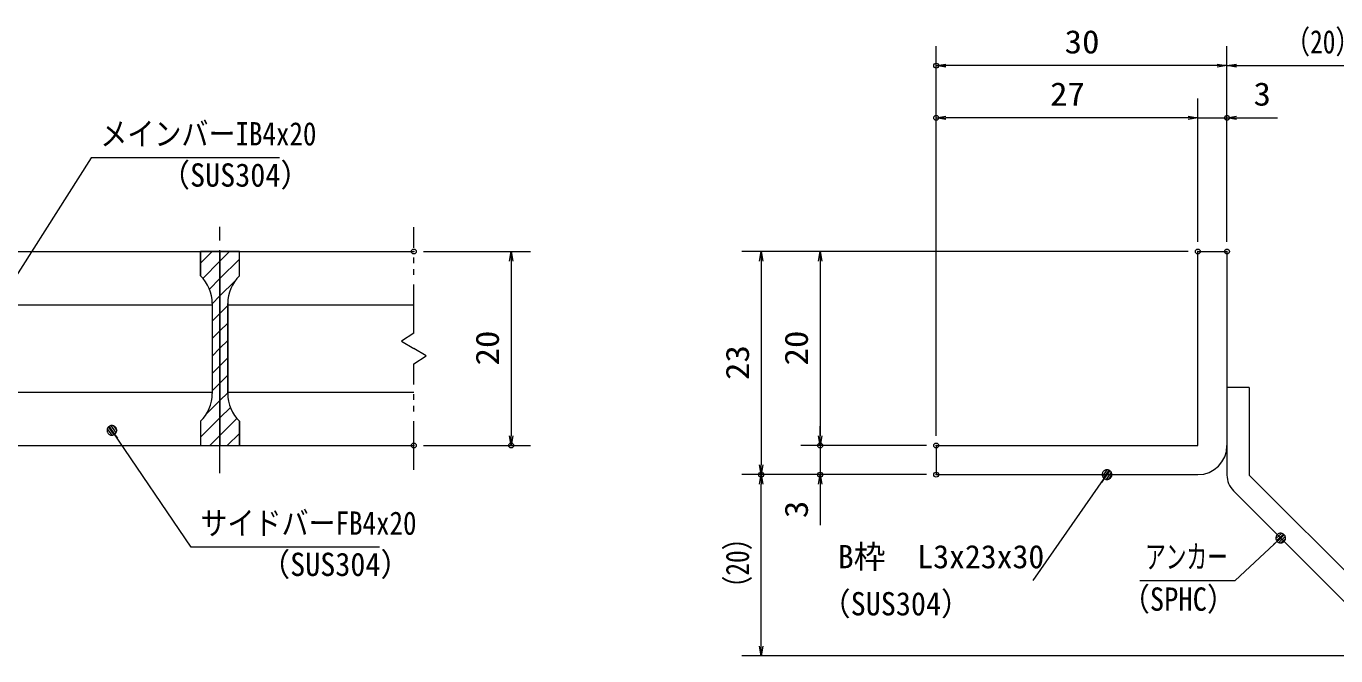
# Model space of a CAD drawing. Units: millimetres, scale not verified, with parts at other scales. Extents: x -1050 to 1050, y -742 to 742.
# Drawn here: x -345 to 330, y -472 to -148 of the extents above; entities that cross this region are included whole.
import ezdxf
from ezdxf.enums import TextEntityAlignment as Align

# ---------------------------------------------------------------- set-up
doc = ezdxf.new("R2010")
doc.units = ezdxf.units.MM
doc.header["$LTSCALE"] = 5
doc.header["$PDMODE"] = 32
doc.header["$PDSIZE"] = 2.5
doc.linetypes.add('CHAIN1', pattern=[8, 5, -1, 1, -1])
doc.linetypes.add('DOUBLE_CHAIN1', pattern=[8.8, 5, -1, 0.6, -0.6, 0.6, -1])
for name, color, linetype, lineweight in [('0-1_寸法注釈', 2, 'Continuous', 9), ('0-2_0', 2, 'Continuous', 9), ('0-3_DEFPOINTS', 134, 'Continuous', 9), ('0-4_アンカー', 7, 'Continuous', 9), ('0-5_枠', 7, 'Continuous', 9), ('0-6_想像線', 134, 'DOUBLE_CHAIN1', 9), ('0-7_ハッチング', 4, 'Continuous', 9), ('0-8_蓋', 5, 'Continuous', 9), ('0-9_中心線', 6, 'CHAIN1', 9)]:
    doc.layers.add(name, color=color, linetype=linetype, lineweight=lineweight)
doc.styles.add('ＭＳ ゴシック', font='')
doc.styles.get('ＭＳ ゴシック').set_extended_font_data('MS Gothic')

# ---------------------------------------------------------------- blocks, each defined once
blk = doc.blocks.new('_OPEN')
at = {"layer": '0-2_0'}
blk.add_line((0, 0), (-5, 0), dxfattribs=at)
blk.add_lwpolyline([(-5, 0.833), (0, 0), (-5, -0.833)], dxfattribs=at)
blk = doc.blocks.new('A$C6EB770D1')
at = {"layer": '0-4_アンカー'}
for p, q in [((130.257, 96.52), (45.237, 11.5)), ((138.388, 88.388), (130.257, 96.52)), ((138.388, 88.388), (53.368, 3.368)), ((0, 11.5), (45.237, 11.5)), ((0, 11.5), (0, 0)), ((0, 0), (45.237, 0))]:
    blk.add_line(p, q, dxfattribs=at)
blk.add_arc((45.237, 11.5), 11.5, 270, 315, dxfattribs=at)
blk = doc.blocks.new('_Dot')
at = {"layer": '0-2_0'}
for p, q in [((-2.5, 0), (-5, 0)), ((2.445, 0.5), (-2.445, 0.5)), ((1.997, 1.5), (-1.997, 1.5)), ((2.289, -0.995), (-2.289, -0.995)), ((1.499, -1.995), (-1.499, -1.995))]:
    blk.add_line(p, q, dxfattribs=at)
for points in [[(2.5, 0), (2.48, 0.313), (2.421, 0.622), (2.324, 0.92), (2.191, 1.204), (2.023, 1.469), (1.822, 1.711), (1.594, 1.926), (1.34, 2.111), (1.064, 2.262), (0.773, 2.378), (0.468, 2.456), (0.157, 2.495), (-0.157, 2.495), (-0.468, 2.456), (-0.773, 2.378), (-1.064, 2.262), (-1.34, 2.111), (-1.594, 1.926), (-1.822, 1.711), (-2.023, 1.469), (-2.191, 1.204), (-2.324, 0.92), (-2.421, 0.622), (-2.48, 0.313), (-2.5, 0), (0, 0)], [(-2.5, 0), (-2.48, -0.313), (-2.421, -0.622), (-2.324, -0.92), (-2.191, -1.204), (-2.023, -1.469), (-1.822, -1.711), (-1.594, -1.926), (-1.34, -2.111), (-1.064, -2.262), (-0.773, -2.378), (-0.468, -2.456), (-0.157, -2.495), (0.157, -2.495), (0.468, -2.456), (0.773, -2.378), (1.064, -2.262), (1.34, -2.111), (1.594, -1.926), (1.822, -1.711), (2.023, -1.469), (2.191, -1.204), (2.324, -0.92), (2.421, -0.622), (2.48, -0.313), (2.5, 0), (0, 0)]]:
    blk.add_lwpolyline(points, close=True, dxfattribs=at)

msp = doc.modelspace()

# ---------------------------------------------------------------- linework, layer by layer
at = {"layer": '0-1_寸法注釈'}
for p, q in [((123.93, -358.808), (123.93, -157.974)), ((273.93, -258.808), (273.93, -157.974)), ((273.93, -258.808), (273.93, -157.974)), ((268.93, -167.974), (128.93, -167.974)), ((278.93, -167.974), (365.45, -167.974)), ((123.93, -358.808), (123.93, -184.9)), ((258.93, -258.808), (258.93, -184.9)), ((258.93, -258.808), (258.93, -184.9)), ((273.93, -258.808), (273.93, -184.9)), ((253.93, -194.9), (128.93, -194.9)), ((253.93, -194.9), (248.93, -194.9)), ((258.93, -194.9), (273.93, -194.9)), ((278.93, -194.9), (300.043, -194.9)), ((-140.45, -263.808), (-85.285, -263.808)), ((-95.285, -268.808), (-95.285, -358.808)), ((253.93, -263.808), (23.705, -263.808)), ((33.705, -268.808), (33.705, -373.808)), ((253.93, -263.808), (54.081, -263.808)), ((64.081, -268.808), (64.081, -358.808)), ((64.081, -358.808), (64.081, -353.808)), ((-140.45, -363.808), (-85.285, -363.808)), ((118.93, -363.808), (54.081, -363.808)), ((118.93, -363.808), (54.081, -363.808)), ((64.081, -363.808), (64.081, -378.808)), ((118.93, -378.808), (23.705, -378.808)), ((118.93, -378.808), (23.705, -378.808)), ((33.705, -467.197), (33.705, -383.808)), ((118.93, -378.808), (54.081, -378.808)), ((64.081, -383.808), (64.081, -404.922)), ((174.029, -433.398), (211.499, -379.629)), ((357.318, -472.197), (23.705, -472.197))]:
    msp.add_line(p, q, dxfattribs=at)
for points in [[(-214.764, -215.417), (-311.954, -215.417), (-365.465, -299.666)], [(-163.143, -416.117), (-260.333, -416.117), (-300.643, -356.797)], [(229.04, -433.428), (278.094, -433.428), (300.899, -412.189)]]:
    msp.add_lwpolyline(points, dxfattribs=at)
at = {"layer": '0-3_DEFPOINTS'}
for p in [(123.93, -167.974), (123.93, -194.9), (273.93, -194.9), (-145.45, -263.808), (258.93, -263.808), (273.93, -263.808), (273.93, -263.808), (-145.45, -363.808), (-95.285, -363.808), (64.081, -363.808), (123.93, -363.808), (33.705, -378.808), (64.081, -378.808), (123.93, -378.808)]:
    msp.add_point(p, dxfattribs=at)
at = {"layer": '0-5_枠'}
for p, q in [((258.93, -263.808), (273.93, -263.808)), ((258.93, -363.808), (258.93, -263.808)), ((273.93, -263.808), (273.93, -363.808)), ((123.93, -363.808), (258.93, -363.808)), ((123.93, -363.808), (123.93, -378.808)), ((123.93, -378.808), (258.93, -378.808))]:
    msp.add_line(p, q, dxfattribs=at)
msp.add_arc((258.93, -363.808), 15, 270, 0, dxfattribs=at)
at = {"layer": '0-6_想像線'}
for p, q in [((-145.45, -305.859), (-145.45, -251.308)), ((-145.45, -305.859), (-151.743, -310.072)), ((-151.743, -310.072), (-145.45, -313.808))]:
    msp.add_line(p, q, dxfattribs=at)
msp.add_lwpolyline([(-145.45, -376.308), (-145.45, -321.757), (-139.157, -317.545), (-145.45, -313.808)], dxfattribs=at)
at = {"layer": '0-7_ハッチング'}
for p, q in [((-255.45, -263.808), (-255.45, -276.308)), ((-255.45, -269.778), (-249.48, -263.808)), ((-249.45, -290.591), (-249.45, -337.025)), ((-249.45, -299.699), (-245.45, -295.699)), ((-245.45, -295.699), (-241.45, -291.699)), ((-241.45, -337.025), (-241.45, -290.591)), ((-245.45, -304.679), (-241.45, -300.679)), ((-249.45, -308.679), (-245.45, -304.679)), ((-245.45, -313.66), (-241.45, -309.66)), ((-249.45, -317.66), (-245.45, -313.66)), ((-249.45, -326.64), (-245.45, -322.64)), ((-245.45, -322.64), (-241.45, -318.64)), ((-245.45, -331.62), (-241.45, -327.62)), ((-249.45, -335.62), (-245.45, -331.62)), ((-241.717, -363.808), (-235.45, -357.541))]:
    msp.add_line(p, q, dxfattribs=at)
for points in [[(-255.45, -351.308), (-255.45, -363.808), (-245.45, -363.808), (-245.45, -263.808), (-255.45, -263.808)], [(-254.31, -277.619), (-245.45, -268.758), (-240.5, -263.808)], [(-250.925, -283.213), (-245.45, -277.738), (-235.45, -267.738)], [(-245.45, -263.808), (-245.45, -363.808), (-235.45, -363.808), (-235.45, -351.308)], [(-235.45, -276.308), (-235.45, -263.808), (-245.45, -263.808)], [(-249.45, -290.719), (-245.45, -286.719), (-237.698, -278.966)], [(-252.712, -347.862), (-245.45, -340.6), (-241.45, -336.6)], [(-255.45, -359.581), (-245.45, -349.581), (-240.063, -344.194)], [(-250.698, -363.808), (-245.45, -358.561), (-236.728, -349.839)]]:
    msp.add_lwpolyline(points, dxfattribs=at)
for centre, start, end in [((-269.45, -290.591), 0, 45.573), ((-221.45, -290.591), 134.427, 180), ((-269.45, -337.025), 314.427, 0), ((-221.45, -337.025), 180, 225.573)]:
    msp.add_arc(centre, 20, start, end, dxfattribs=at)
at = {"layer": '0-8_蓋'}
for p, q in [((-845.45, -263.808), (-145.45, -263.808)), ((-235.45, -263.808), (-255.45, -263.808)), ((-255.45, -276.308), (-255.45, -263.808)), ((-235.45, -276.308), (-235.45, -263.808)), ((-366.45, -291.308), (-249.45, -291.308)), ((-249.45, -290.591), (-249.45, -337.025)), ((-241.45, -290.591), (-241.45, -337.025)), ((-241.45, -291.308), (-145.45, -291.308)), ((-366.45, -336.308), (-249.45, -336.308)), ((-241.45, -336.308), (-145.45, -336.308)), ((-255.45, -351.308), (-255.45, -363.808)), ((-235.45, -351.308), (-235.45, -363.808)), ((-845.45, -363.808), (-145.45, -363.808)), ((-255.45, -363.808), (-235.45, -363.808))]:
    msp.add_line(p, q, dxfattribs=at)
for centre, start, end in [((-269.45, -290.591), 0, 45.573), ((-221.45, -290.591), 134.427, 180), ((-269.45, -337.025), 314.427, 0), ((-221.45, -337.025), 180, 225.573)]:
    msp.add_arc(centre, 20, start, end, dxfattribs=at)
at = {"layer": '0-9_中心線'}
msp.add_line((-245.45, -378.035), (-245.45, -251.106), dxfattribs=at)

# ---------------------------------------------------------------- block references
at = {"layer": '0-1_寸法注釈'}
for name, p, rotation in [('_OPEN', (123.93, -167.974), 180), ('_OPEN', (273.93, -167.974), 180), ('_OPEN', (123.93, -194.9), 180), ('_OPEN', (273.93, -194.9), 180), ('_OPEN', (-95.285, -263.808), 90), ('_OPEN', (33.705, -263.808), 90), ('_OPEN', (64.081, -263.808), 90), ('_Dot', (-301.215, -355.977), 124.85308), ('_OPEN', (-95.285, -363.808), 270), ('_OPEN', (64.081, -363.808), 270), ('_OPEN', (64.081, -363.808), 270), ('_OPEN', (33.705, -378.808), 270), ('_Dot', (212.071, -378.808), 55.12857), ('_OPEN', (33.705, -378.808), 90), ('_OPEN', (64.081, -378.808), 90), ('_Dot', (301.645, -411.523), 41.73927), ('_OPEN', (33.705, -472.197), 270)]:
    msp.add_blockref(name, p, dxfattribs=dict(at, rotation=rotation))
for p in [(273.93, -167.974), (258.93, -194.9), (258.93, -194.9)]:
    msp.add_blockref('_OPEN', p, dxfattribs=at)
at = {"layer": '0-4_アンカー', "rotation": 270}
msp.add_blockref('A$C6EB770D1', (273.93, -333.808), dxfattribs=at)

# ---------------------------------------------------------------- texts
at = {"layer": '0-1_寸法注釈', "color": 7, "style": 'ＭＳ ゴシック'}
for s, height, width, p in [('（20）', 12.02, 0.8, (303.675, -165.287)), ('30', 12.02, 1.1, (190.197, -165.287)), ('27', 12.02, 1.1, (182.697, -192.213)), ('3', 12.02, 1.1, (287.62, -192.213)), ('メインバーIB4x20', 12.03, 0.85, (-307.177, -212.73)), ('（SUS304）', 12.02, 0.95, (-276.468, -233.973)), ('サイドバーFB4x20', 12.03, 0.85, (-255.556, -413.43)), ('（SUS304）', 12.02, 0.95, (-224.847, -434.674)), ('アンカー', 12.02, 0.65, (231.746, -430.741)), ('（SUS304）', 12.02, 0.95, (64.267, -454.979)), ('（SPHC）', 12.03, 0.9, (219.385, -452.594))]:
    msp.add_text(s, height=height, dxfattribs=dict(at, width=width)).set_placement(p, align=Align.BOTTOM_LEFT)
for s, width, p in [('20', 1.1, (-97.972, -322.542)), ('20', 1.1, (61.394, -322.542)), ('23', 1.1, (31.017, -330.042)), ('3', 1.1, (61.394, -401.232)), ('（20）', 0.8, (31.017, -444.017))]:
    msp.add_text(s, height=12.02, rotation=90, dxfattribs=dict(at, width=width)).set_placement(p, align=Align.BOTTOM_LEFT)
msp.add_text('B枠\u3000L3x23x30', height=12.03, dxfattribs=at).set_placement((73.225, -430.711), align=Align.BOTTOM_LEFT)

doc.saveas('drawing.dxf')
